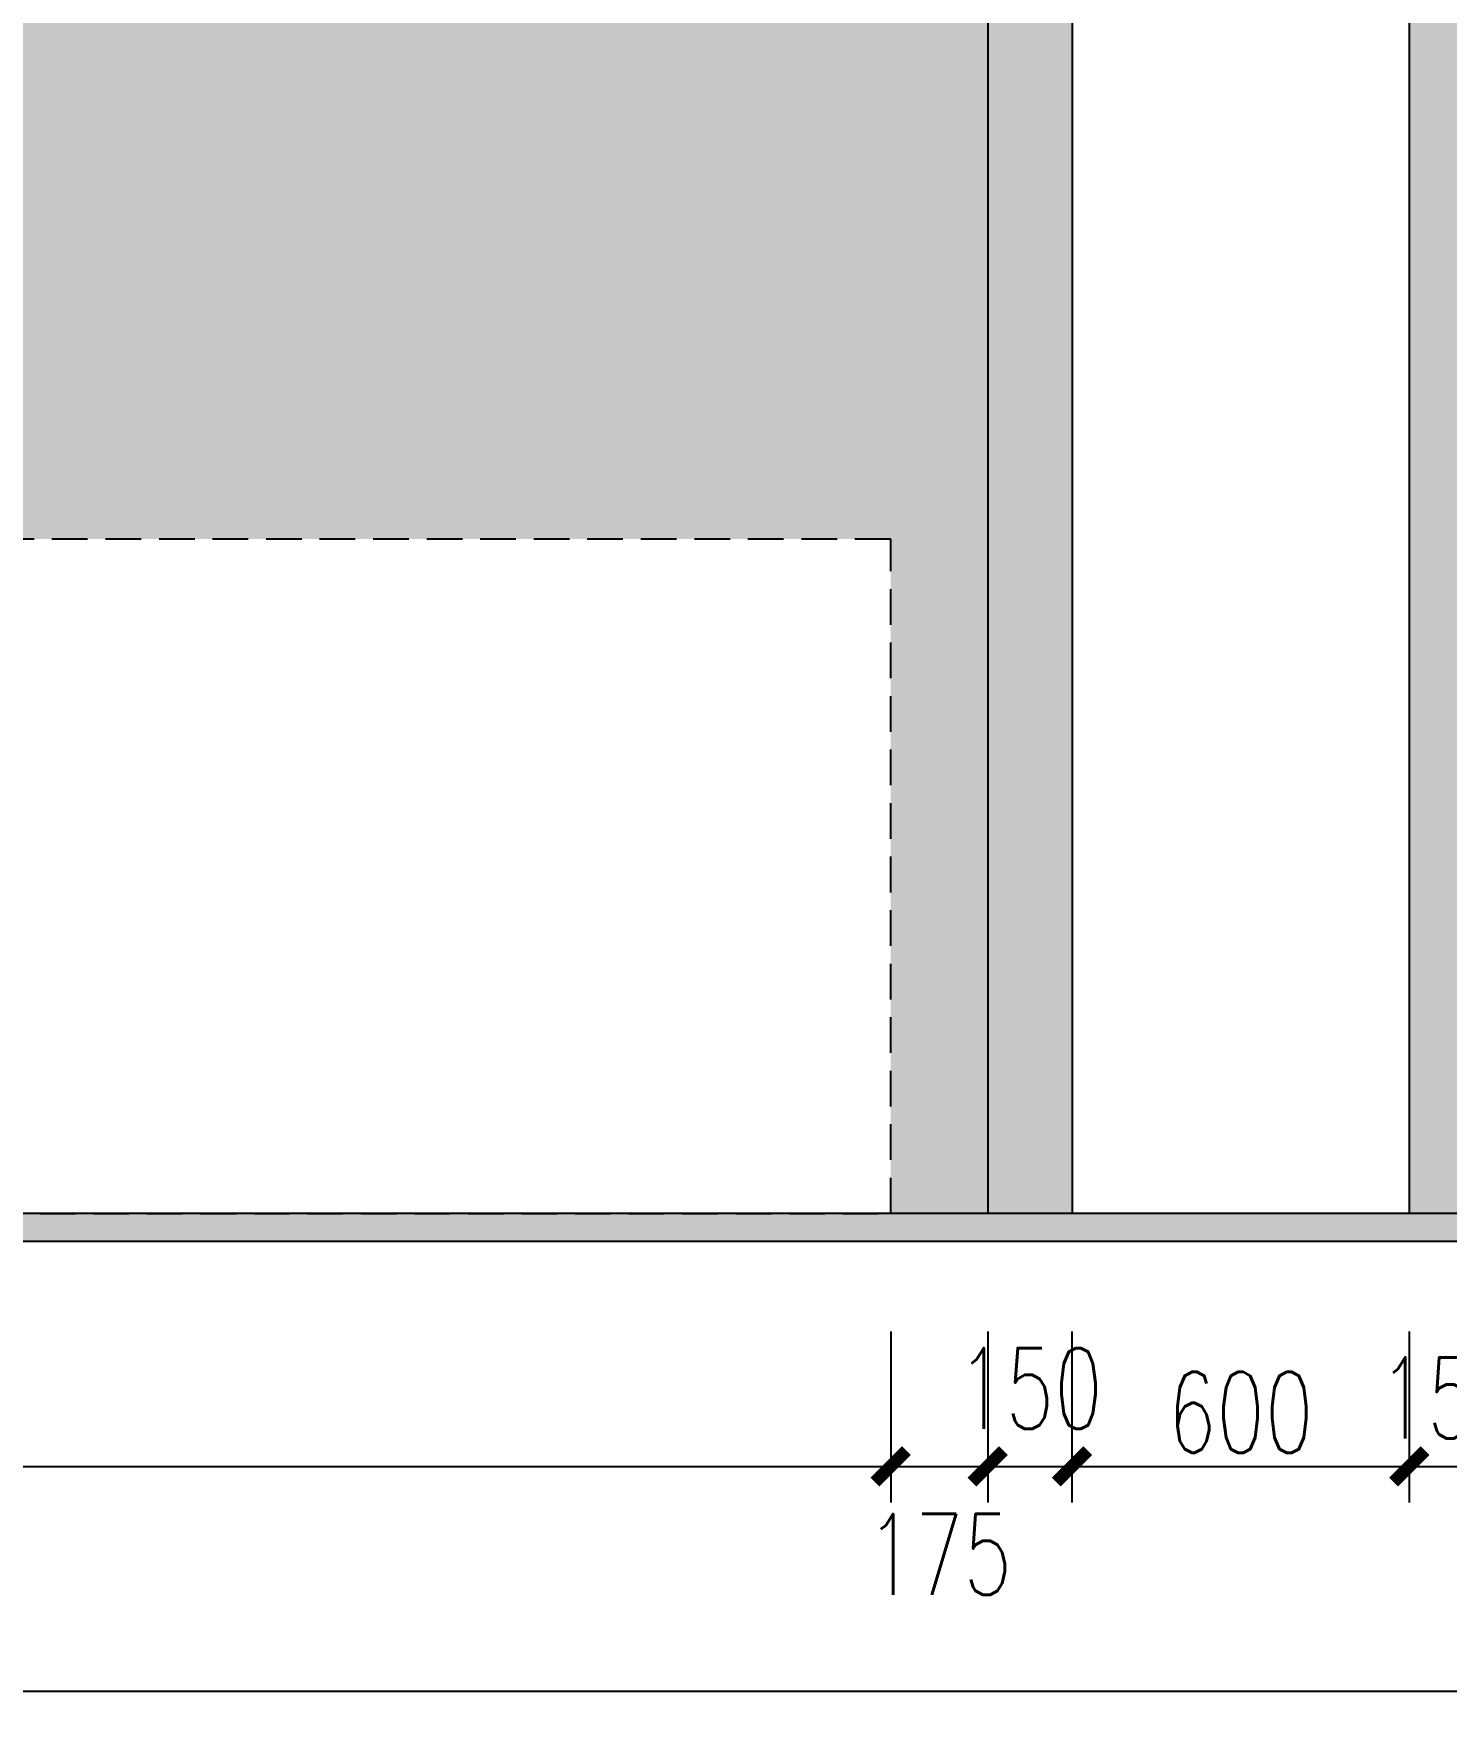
# Model space of a CAD drawing. Header units: millimetres. Extents: x 5625199 to 7433318, y -3316392 to -2552493.
# Drawn here: x 6404460 to 6406973, y -2677437 to -2674424 of the extents above; entities that cross this region are included whole.
import ezdxf

# ---------------------------------------------------------------- set-up
doc = ezdxf.new("R2010")
doc.units = ezdxf.units.MM
doc.header["$PDMODE"] = 35
doc.header["$PDSIZE"] = -10
doc.linetypes.add('DASHED', pattern=[19.05, 12.7, -6.35])
doc.layers.add('155', color=155, linetype='Continuous')
doc.styles.add('标注-尺寸', font='simplex.shx', dxfattribs={"width": 0.7})
doc.dimstyles.new('副本 100', dxfattribs={"dimscale": 0.8, "dimtxt": 180, "dimasz": 70, "dimexe": 80, "dimexo": 100, "dimgap": 30, "dimtad": 1, "dimdec": 0, "dimrnd": 5, "dimdsep": 46, "dimtxsty": '标注-尺寸', "dimblk": 'ARCHTICK', "dimcen": 0.2, "dimdle": 5, "dimclrd": 8, "dimclre": 8, "dimclrt": 2, "dimadec": 0, "dimazin": 0, "dimtfac": 1, "dimtdec": 0, "dimtmove": 2, "dimatfit": 3, "dimldrblk": 'ccccc', "dimfxl": 300, "dimfxlon": 1, "dimtolj": 1, "dimtzin": 0, "dimarcsym": 0})

# ---------------------------------------------------------------- blocks, each defined once
blk = doc.blocks.new('_ArchTick')
at = {"color": 0, "linetype": 'ByBlock', "const_width": 0.4}
blk.add_lwpolyline([(-0.5, -0.5), (0.5, 0.5)], dxfattribs=at)
blk = doc.blocks.new('*D299')
at = {"layer": '155', "color": 8, "lineweight": -2, "ltscale": 500, "transparency": 16777216}
for p, q in [((6402184.7, -2676732.7), (6402184.7, -2677036.7)), ((6405984.7, -2676732.7), (6405984.7, -2677036.7)), ((6402180.7, -2676972.7), (6405988.7, -2676972.7))]:
    blk.add_line(p, q, dxfattribs=at)
at = {"layer": 'Defpoints', "color": 0, "transparency": 16777216}
for p in [(6402184.7, -2676344.3), (6405984.7, -2676440), (6405984.7, -2676972.7)]:
    blk.add_point(p, dxfattribs=at)
at = {"layer": '155', "color": 8, "linetype": 'ByBlock', "lineweight": -2, "transparency": 16777216, "xscale": 56, "yscale": 56, "zscale": 56, "rotation": 180}
blk.add_blockref('_ArchTick', (6402184.7, -2676972.7), dxfattribs=at)
at = {"layer": '155', "color": 8, "linetype": 'ByBlock', "lineweight": -2, "transparency": 16777216, "xscale": 56, "yscale": 56, "zscale": 56}
blk.add_blockref('_ArchTick', (6405984.7, -2676972.7), dxfattribs=at)
at = {"layer": '155', "color": 2, "ltscale": 500, "transparency": 16777216, "insert": (6404084.7, -2676876.7), "char_height": 144, "attachment_point": 5, "style": '标注-尺寸'}
blk.add_mtext('\\A1;3800', dxfattribs=at)
blk = doc.blocks.new('ccccc')
h = blk.add_hatch(color=44)
h.dxf.hatch_style = 1
h.paths.add_polyline_path([(-1.713, -1.115), (-1.349, -1.475), (0, 0), (-1.349, 1.475), (-1.713, 1.115), (-0.424, 0)])
at = {"color": 44}
for p, q in [((-1.349, 1.475), (-1.713, 1.115)), ((-1.713, 1.115), (-0.424, 0)), ((0, 0), (-1.349, 1.475)), ((-0.424, 0), (-5.067, 0)), ((-1.713, -1.115), (-0.424, 0)), ((0, 0), (-1.349, -1.475)), ((-1.349, -1.475), (-1.713, -1.115))]:
    blk.add_line(p, q, dxfattribs=at)
blk = doc.blocks.new('*D300')
at = {"layer": '155', "color": 8, "lineweight": -2, "ltscale": 500, "transparency": 16777216}
for p, q in [((6405984.7, -2676732.7), (6405984.7, -2677036.7)), ((6406157.3, -2676732.7), (6406157.3, -2677036.7)), ((6405980.7, -2676972.7), (6406161.3, -2676972.7))]:
    blk.add_line(p, q, dxfattribs=at)
at = {"layer": 'Defpoints', "color": 0, "transparency": 16777216}
for p in [(6405984.7, -2676440), (6406157.3, -2676440), (6406157.3, -2676972.7)]:
    blk.add_point(p, dxfattribs=at)
at = {"layer": '155', "color": 8, "linetype": 'ByBlock', "lineweight": -2, "transparency": 16777216, "xscale": 56, "yscale": 56, "zscale": 56, "rotation": 180}
blk.add_blockref('_ArchTick', (6405984.7, -2676972.7), dxfattribs=at)
at = {"layer": '155', "color": 8, "linetype": 'ByBlock', "lineweight": -2, "transparency": 16777216, "xscale": 56, "yscale": 56, "zscale": 56}
blk.add_blockref('_ArchTick', (6406157.3, -2676972.7), dxfattribs=at)
at = {"layer": '155', "color": 2, "ltscale": 500, "transparency": 16777216, "insert": (6406071, -2677129.2), "char_height": 144, "attachment_point": 5, "style": '标注-尺寸'}
blk.add_mtext('\\A1;175', dxfattribs=at)
blk = doc.blocks.new('*D301')
at = {"layer": '155', "color": 8, "lineweight": -2, "ltscale": 500, "transparency": 16777216}
for p, q in [((6406157.3, -2676732.7), (6406157.3, -2677036.7)), ((6406307.3, -2676732.7), (6406307.3, -2677036.7)), ((6406153.3, -2676972.7), (6406311.3, -2676972.7))]:
    blk.add_line(p, q, dxfattribs=at)
at = {"layer": 'Defpoints', "color": 0, "transparency": 16777216}
for p in [(6406157.3, -2676440), (6406307.3, -2676440), (6406307.3, -2676972.7)]:
    blk.add_point(p, dxfattribs=at)
at = {"layer": '155', "color": 8, "linetype": 'ByBlock', "lineweight": -2, "transparency": 16777216, "xscale": 56, "yscale": 56, "zscale": 56, "rotation": 180}
blk.add_blockref('_ArchTick', (6406157.3, -2676972.7), dxfattribs=at)
at = {"layer": '155', "color": 8, "linetype": 'ByBlock', "lineweight": -2, "transparency": 16777216, "xscale": 56, "yscale": 56, "zscale": 56}
blk.add_blockref('_ArchTick', (6406307.3, -2676972.7), dxfattribs=at)
at = {"layer": '155', "color": 2, "ltscale": 500, "transparency": 16777216, "insert": (6406232.3, -2676834.1), "char_height": 144, "attachment_point": 5, "style": '标注-尺寸'}
blk.add_mtext('\\A1;150', dxfattribs=at)
blk = doc.blocks.new('*D302')
at = {"layer": '155', "color": 8, "lineweight": -2, "ltscale": 500, "transparency": 16777216}
for p, q in [((6406307.3, -2676732.7), (6406307.3, -2677036.7)), ((6406907.3, -2676732.7), (6406907.3, -2677036.7)), ((6406303.3, -2676972.7), (6406911.3, -2676972.7))]:
    blk.add_line(p, q, dxfattribs=at)
at = {"layer": 'Defpoints', "color": 0, "transparency": 16777216}
for p in [(6406907.3, -2676422.7), (6406307.3, -2676440), (6406907.3, -2676972.7)]:
    blk.add_point(p, dxfattribs=at)
at = {"layer": '155', "color": 8, "linetype": 'ByBlock', "lineweight": -2, "transparency": 16777216, "xscale": 56, "yscale": 56, "zscale": 56, "rotation": 180}
blk.add_blockref('_ArchTick', (6406307.3, -2676972.7), dxfattribs=at)
at = {"layer": '155', "color": 8, "linetype": 'ByBlock', "lineweight": -2, "transparency": 16777216, "xscale": 56, "yscale": 56, "zscale": 56}
blk.add_blockref('_ArchTick', (6406907.3, -2676972.7), dxfattribs=at)
at = {"layer": '155', "color": 2, "ltscale": 500, "transparency": 16777216, "insert": (6406607.3, -2676876.7), "char_height": 144, "attachment_point": 5, "style": '标注-尺寸'}
blk.add_mtext('\\A1;600', dxfattribs=at)
blk = doc.blocks.new('*D303')
at = {"layer": '155', "color": 8, "lineweight": -2, "ltscale": 500, "transparency": 16777216}
for p, q in [((6406907.3, -2676732.7), (6406907.3, -2677036.7)), ((6407057.3, -2676732.7), (6407057.3, -2677036.7)), ((6406903.3, -2676972.7), (6407061.3, -2676972.7))]:
    blk.add_line(p, q, dxfattribs=at)
at = {"layer": 'Defpoints', "color": 0, "transparency": 16777216}
for p in [(6406907.3, -2676422.7), (6407057.3, -2676422.7), (6407057.3, -2676972.7)]:
    blk.add_point(p, dxfattribs=at)
at = {"layer": '155', "color": 8, "linetype": 'ByBlock', "lineweight": -2, "transparency": 16777216, "xscale": 56, "yscale": 56, "zscale": 56, "rotation": 180}
blk.add_blockref('_ArchTick', (6406907.3, -2676972.7), dxfattribs=at)
at = {"layer": '155', "color": 8, "linetype": 'ByBlock', "lineweight": -2, "transparency": 16777216, "xscale": 56, "yscale": 56, "zscale": 56}
blk.add_blockref('_ArchTick', (6407057.3, -2676972.7), dxfattribs=at)
at = {"layer": '155', "color": 2, "ltscale": 500, "transparency": 16777216, "insert": (6406982.3, -2676850.9), "char_height": 144, "attachment_point": 5, "style": '标注-尺寸'}
blk.add_mtext('\\A1;150', dxfattribs=at)
blk = doc.blocks.new('*D373')
at = {"layer": '155', "color": 8, "lineweight": -2, "ltscale": 500, "transparency": 16777216}
for p, q in [((6387889, -2677132.7), (6387889, -2677436.7)), ((6414058.6, -2677132.7), (6414058.6, -2677436.7)), ((6387885, -2677372.7), (6414062.6, -2677372.7))]:
    blk.add_line(p, q, dxfattribs=at)
at = {"layer": 'Defpoints', "color": 0, "transparency": 16777216}
for p in [(6414058.6, -2676522.7), (6387889, -2676572.7), (6414058.6, -2677372.7)]:
    blk.add_point(p, dxfattribs=at)
at = {"layer": '155', "color": 8, "linetype": 'ByBlock', "lineweight": -2, "transparency": 16777216, "xscale": 56, "yscale": 56, "zscale": 56, "rotation": 180}
blk.add_blockref('_ArchTick', (6387889, -2677372.7), dxfattribs=at)
at = {"layer": '155', "color": 8, "linetype": 'ByBlock', "lineweight": -2, "transparency": 16777216, "xscale": 56, "yscale": 56, "zscale": 56}
blk.add_blockref('_ArchTick', (6414058.6, -2677372.7), dxfattribs=at)
at = {"layer": '155', "color": 2, "ltscale": 500, "transparency": 16777216, "insert": (6400973.8, -2677276.7), "char_height": 144, "attachment_point": 5, "style": '标注-尺寸'}
blk.add_mtext('\\A1;26170', dxfattribs=at)

msp = doc.modelspace()

# ---------------------------------------------------------------- hatches: boundary and pattern name
at = {"layer": '155', "ltscale": 500}
h = msp.add_hatch(dxfattribs=at)
h.set_pattern_fill('DOTS', color=250, scale=12)
h.set_pattern_definition([(0, (273402.825, -417409.755), (9.525, 19.05), [0, -19.05])])
h.paths.add_polyline_path([(6395208.44, -2676522.72), (6395360.25, -2676522.72), (6395360.25, -2675322.72), (6399160.25, -2675322.72), (6399160.25, -2676522.72), (6399353.73, -2676522.72), (6399353.73, -2672522.72), (6395208.44, -2672522.72)])
h.paths.add_polyline_path([(6395058.44, -2676522.72), (6395208.44, -2676522.72), (6395208.44, -2672522.72), (6395058.44, -2672522.72)])
h.paths.add_polyline_path([(6399353.73, -2676522.72), (6399503.73, -2676522.72), (6399503.73, -2672522.72), (6399353.73, -2672522.72)])
h.paths.add_polyline_path([(6401903.73, -2676522.72), (6402053.73, -2676522.72), (6402053.73, -2672522.72), (6401903.73, -2672522.72)])
h.paths.add_polyline_path([(6402053.73, -2676522.72), (6402184.7, -2676522.72), (6402184.7, -2675322.72), (6405984.7, -2675322.72), (6405984.7, -2676522.72), (6406157.34, -2676522.72), (6406157.34, -2672522.72), (6402053.73, -2672522.72)])
h.paths.add_polyline_path([(6406907.34, -2676522.72), (6407057.34, -2676522.72), (6407057.34, -2672522.72), (6406907.34, -2672522.72)])
h.paths.add_polyline_path([(6406157.34, -2676522.72), (6406307.34, -2676522.72), (6406307.34, -2672522.72), (6406157.34, -2672522.72)])
h.paths.add_polyline_path([(6409518.47, -2673434.13), (6411473, -2672522.72), (6409518.47, -2672522.72)])
h.paths.add_polyline_path([(6397288.44, -2674592.72), (6397288.44, -2674102.72), (6397778.44, -2674102.72), (6397778.44, -2674592.72)], flags=16)
h.paths.add_polyline_path([(6396538.44, -2674592.72), (6396538.44, -2674102.72), (6397028.44, -2674102.72), (6397028.44, -2674592.72)], flags=16)
h.paths.add_polyline_path([(6395788.44, -2674592.72), (6395788.44, -2674102.72), (6396278.44, -2674102.72), (6396278.44, -2674592.72)], flags=16)
h.paths.add_polyline_path([(6397308.44, -2674572.72), (6397308.44, -2674122.72), (6397758.44, -2674122.72), (6397758.44, -2674572.72)], flags=0)
h.paths.add_polyline_path([(6396558.44, -2674572.72), (6396558.44, -2674122.72), (6397008.44, -2674122.72), (6397008.44, -2674572.72)], flags=0)
h.paths.add_polyline_path([(6395808.44, -2674572.72), (6395808.44, -2674122.72), (6396258.44, -2674122.72), (6396258.44, -2674572.72)], flags=0)
h = msp.add_hatch(color=250, dxfattribs=at)
h.dxf.hatch_style = 1
h.paths.add_polyline_path([(6414058.61, -2676572.72), (6414058.61, -2676522.72), (6387889.02, -2676522.72), (6387889.02, -2676572.72)])

# ---------------------------------------------------------------- linework, layer by layer
at = {"color": 8, "linetype": 'DASHED', "ltscale": 5}
msp.add_lwpolyline([(6402184.7, -2676522.72), (6405984.7, -2676522.72), (6405984.7, -2675322.72), (6402184.7, -2675322.72)], close=True, dxfattribs=at)
at = {"layer": '155', "color": 5, "ltscale": 500}
for p, q in [((6406157.34, -2672522.72), (6406157.34, -2676522.72)), ((6406307.34, -2672522.72), (6406307.34, -2676522.72)), ((6406907.34, -2672522.72), (6406907.34, -2676522.72))]:
    msp.add_line(p, q, dxfattribs=at)
at = {"layer": '155', "color": 0, "ltscale": 500}
for p, q in [((6414058.61, -2676522.72), (6387889.02, -2676522.72)), ((6414198.61, -2676572.72), (6387748.92, -2676572.72))]:
    msp.add_line(p, q, dxfattribs=at)

# ---------------------------------------------------------------- dimensions: what is measured, and where the dimension line sits
at = {"layer": '155', "ltscale": 500}
for base, p1, p2, picture, middle in [((6405984.7, -2676972.72), (6402184.7, -2676344.32), (6405984.7, -2676440.05), '*D299', (6404084.7, -2676876.72)), ((6406907.34, -2676972.72), (6406307.34, -2676440.05), (6406907.34, -2676422.72), '*D302', (6406607.34, -2676876.72)), ((6414058.61, -2677372.72), (6387889.02, -2676572.72), (6414058.61, -2676522.72), '*D373', (6400973.82, -2677276.72))]:
    dim = msp.add_linear_dim(base=base, p1=p1, p2=p2, dimstyle='副本 100', dxfattribs=at)
    dim.commit()
    dim.dimension.update_dxf_attribs({"geometry": picture, "text_midpoint": middle})
for base, p1, p2, picture, middle in [((6407057.34, -2676972.72), (6406907.34, -2676422.72), (6407057.34, -2676422.72), '*D303', (6406982.34, -2676850.88)), ((6406157.34, -2676972.72), (6405984.7, -2676440.05), (6406157.34, -2676440.05), '*D300', (6406071.02, -2677129.17)), ((6406307.34, -2676972.72), (6406157.34, -2676440.05), (6406307.34, -2676440.05), '*D301', (6406232.34, -2676834.12))]:
    dim = msp.add_linear_dim(base=base, p1=p1, p2=p2, dimstyle='副本 100', dxfattribs=at)
    dim.commit()
    dim.dimension.update_dxf_attribs({"geometry": picture, "text_midpoint": middle, "dimtype": 160})

doc.saveas('drawing.dxf')
